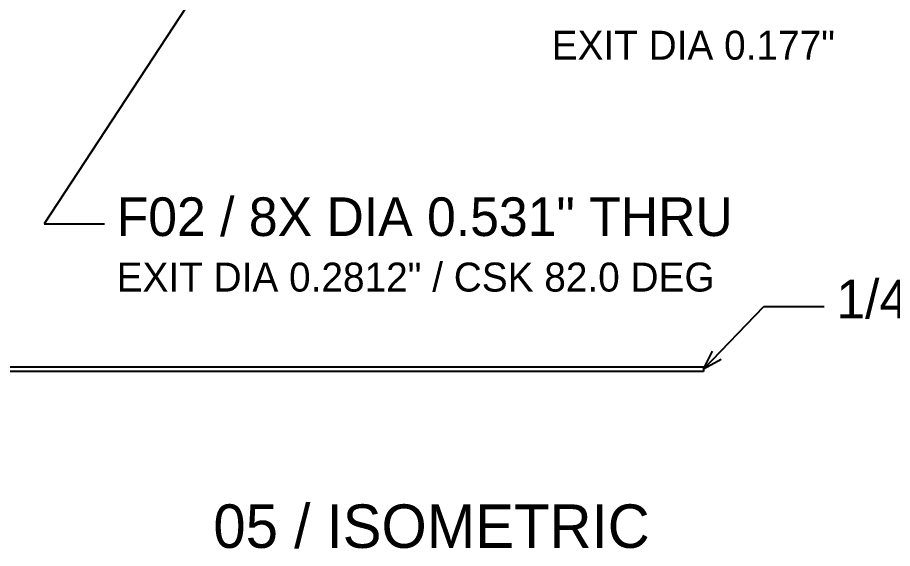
# Model space of a CAD drawing. Header units: inches. Extents: x 4 to 302, y 4 to 194.
# Drawn here: x 69.87 to 115.13, y 41.72 to 69.2 of the extents above; entities that cross this region are included whole.
import ezdxf

# ---------------------------------------------------------------- set-up
doc = ezdxf.new("R2010")
doc.units = ezdxf.units.IN
doc.header["$MEASUREMENT"] = 0

msp = doc.modelspace()

# ---------------------------------------------------------------- linework, layer by layer
at = {"layer": 'ANNOTATION'}
for p, q in [((104.198, 108.806), (71.25, 58.515)), ((71.25, 58.515), (74.375, 58.515)), ((105.344, 51), (108.469, 54.25)), ((108.469, 54.25), (111.594, 54.25)), ((105.344, 51), (105.812, 51.937)), ((106.262, 51.504), (105.344, 51))]:
    msp.add_line(p, q, dxfattribs=at)
at = {"layer": 'OUTLINE'}
for p, q in [((39.656, 51.125), (105.344, 51.125)), ((105.344, 50.875), (39.656, 50.875)), ((105.344, 51.125), (105.344, 50.875))]:
    msp.add_line(p, q, dxfattribs=at)

# ---------------------------------------------------------------- texts
at = {"layer": 'ANNOTATION'}
for s, height, p in [('EXIT DIA 0.177"', 1.5, (97.5, 67.015)), ('F02 / 8X DIA 0.531" THRU', 2, (75, 57.89)), ('EXIT DIA 0.2812" / CSK 82.0 DEG', 1.5, (75, 55.015)), ('1/4" THICK', 2, (112.219, 53.625)), ('05 / ISOMETRIC', 2.25, (80, 41.75))]:
    msp.add_text(s, height=height, dxfattribs=at).set_placement(p)

doc.saveas('drawing.dxf')
